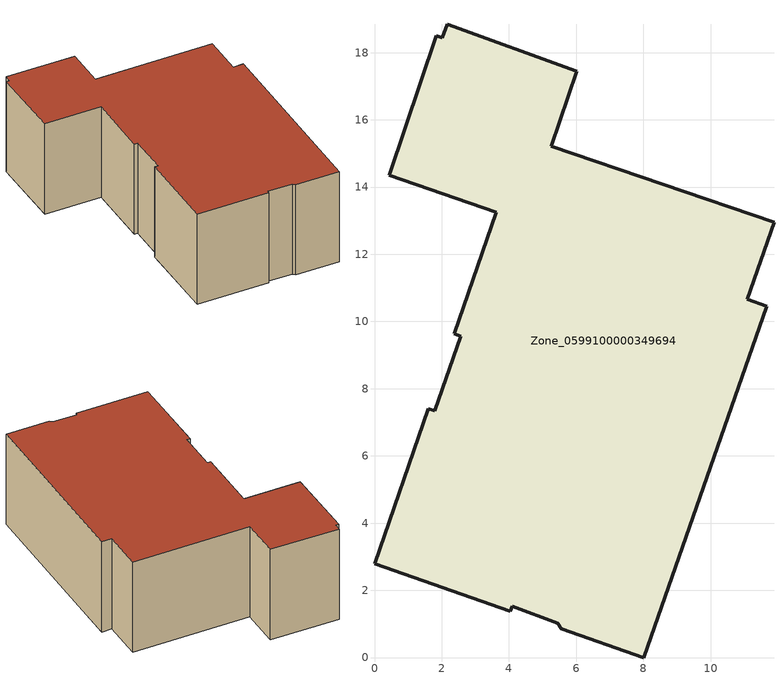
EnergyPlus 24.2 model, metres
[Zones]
Zone_0599100000349694
 floor ground (C_G): 2.17,18.84 6.02,17.45 5.26,15.21 11.89,12.95 11.1,10.66 11.67,10.46 8.01,0 5.56,0.85 5.46,1.02 4.09,1.52 4.04,1.38 0,2.79 1.6,7.41 1.79,7.34 2.56,9.56 2.37,9.63 3.63,13.25 0.44,14.36 1.84,18.5 2.02,18.44 z0
 wall outside (C_F): 8.01,0 11.67,10.46 11.1,10.66 11.89,12.95 5.26,15.21 6.02,17.45 2.17,18.84 2.02,18.44 1.84,18.5 0.44,14.36 3.63,13.25 2.37,9.63 2.56,9.56 1.79,7.34 1.6,7.41 0,2.79 4.04,1.38 4.09,1.52 5.46,1.02 5.56,0.85 8.01,0 z0:5.89
 roof outside (C_R): 6.02,17.45 2.17,18.84 2.02,18.44 1.84,18.5 0.44,14.36 3.63,13.25 2.37,9.63 2.56,9.56 1.79,7.34 1.6,7.41 0,2.79 4.04,1.38 4.09,1.52 5.46,1.02 5.56,0.85 8.01,0 11.67,10.46 11.1,10.66 11.89,12.95 5.26,15.21 z5.89
[BUILDING]
Pand.0599100000349694: North Axis=0; Terrain=City; Loads Convergence Tolerance Value=0.04; Temperature Convergence Tolerance Value=0.4; Solar Distribution=FullExterior; Maximum Number of Warmup Days=25; Minimum Number of Warmup Days=1
[Site:Location]
Rotterdam.The.Hague.AP_ZH_NLD Design_Conditions: Latitude=51.96; Longitude=4.45; Time Zone=1; Elevation=-4.5
[SITE:GROUNDTEMPERATURE:BUILDINGSURFACE]
18, 18, 18, 18, 18, 18, 18, 18, 18, 18, 18, 18
[MATERIAL] Thermal Absorptance=0.9; Solar Absorptance=0.7; Visible Absorptance=0.7
Name | Roughness | Thickness | Conductivity | Density | Specific Heat
G.D.1992-2005 | MediumSmooth | 0.15 | 0.06 | 540 | 1210
F.D.1992-2005 | Rough | 0.3 | 0.12 | 1920 | 840
R.D.1992-2005 | MediumRough | 0.2 | 0.08 | 1500 | 1000
[CONSTRUCTION]
C_G: G.D.1992-2005
C_F: F.D.1992-2005
C_R: R.D.1992-2005
[ZONE]
Zone_0599100000349694: Type=1; Multiplier=1; Ceiling Height=Autocalculate; Volume=Autocalculate; Floor Area=autocalculate; Part of Total Floor Area=Yes
[ZONEINFILTRATION:DESIGNFLOWRATE]
Infil_Zone_0599100000349694: Zone or ZoneList or Space or SpaceList=Zone_0599100000349694; Schedule=AlwaysOn; Design Flow Rate Calculation Method=Flow/Area; Flow Rate per Floor Area=0.0021; Constant Term Coefficient=1; Temperature Term Coefficient=0; Velocity Term Coefficient=0; Velocity Squared Term Coefficient=0
[HVACTEMPLATE:ZONE:IDEALLOADSAIRSYSTEM]
Zone_0599100000349694: Maximum Heating Supply Air Temperature=50; Minimum Cooling Supply Air Temperature=13; Maximum Heating Supply Air Humidity Ratio=0.0156; Minimum Cooling Supply Air Humidity Ratio=0.0077; Heating Limit=NoLimit; Cooling Limit=NoLimit; Dehumidification Control Type=ConstantSensibleHeatRatio; Cooling Sensible Heat Ratio=0.7; Dehumidification Setpoint=60; Humidification Control Type=None; Humidification Setpoint=30; Outdoor Air Method=None; Outdoor Air Flow Rate per Person=0.00944; Outdoor Air Flow Rate per Zone Floor Area=0; Outdoor Air Flow Rate per Zone=0; Demand Controlled Ventilation Type=None; Outdoor Air Economizer Type=NoEconomizer; Heat Recovery Type=None; Sensible Heat Recovery Effectiveness=0.7; Latent Heat Recovery Effectiveness=0.65
[ZONECONTROL:THERMOSTAT]
ThermostatControl_Zone_0599100000349694: Zone or ZoneList=Zone_0599100000349694; Control Type Schedule=DualSetpointControlType; Control 1=Thermostat_Zone_0599100000349694; Temperature Difference Between Cutout And Setpoint=0
[THERMOSTATSETPOINT:DUALSETPOINT]
Thermostat_Zone_0599100000349694: Heating Setpoint Temperature Schedule=HeatingSetpoint_Zone_0599100000349694; Cooling Setpoint Temperature Schedule=CoolingSetpoint_Zone_0599100000349694
[SCHEDULE:COMPACT]
HeatingSetpoint_Zone_0599100000349694: Through: 12/31, For: AllDays, Until: 24:00, 21
CoolingSetpoint_Zone_0599100000349694: Through: 12/31, For: AllDays, Until: 24:00, 24
DualSetpointControlType: Through: 12/31, For: AllDays, Until: 24:00, 4
AlwaysOn: Through: 12/31, For: AllDays, Until: 24:00, 1
